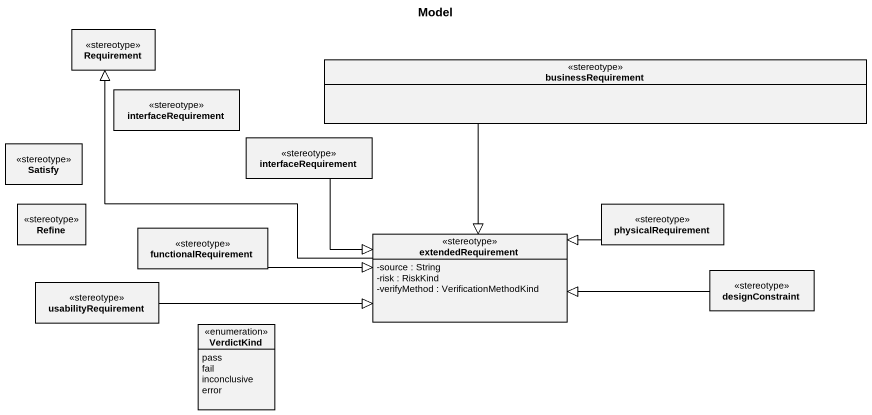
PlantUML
@startuml
title Model
hide circle
hide empty members
skinparam classAttributeIconSize 0
class Requirement <<stereotype>>
class businessRequirement <<stereotype>>
class interfaceRequirement <<stereotype>>
class Satisfy <<stereotype>>
class "interfaceRequirement" as interfaceRequirement_2 <<stereotype>>
class Refine <<stereotype>>
class physicalRequirement <<stereotype>>
class functionalRequirement <<stereotype>>
class extendedRequirement <<stereotype>> {
  -source : String
  -risk : RiskKind
  -verifyMethod : VerificationMethodKind
}
class usabilityRequirement <<stereotype>>
class designConstraint <<stereotype>>
enum VerdictKind {
  pass
  fail
  inconclusive
  error
}
businessRequirement --|> extendedRequirement
interfaceRequirement_2 --|> extendedRequirement
physicalRequirement -left-|> extendedRequirement
functionalRequirement -right-|> extendedRequirement
extendedRequirement -up-|> Requirement
usabilityRequirement -right-|> extendedRequirement
designConstraint -left-|> extendedRequirement
@enduml
